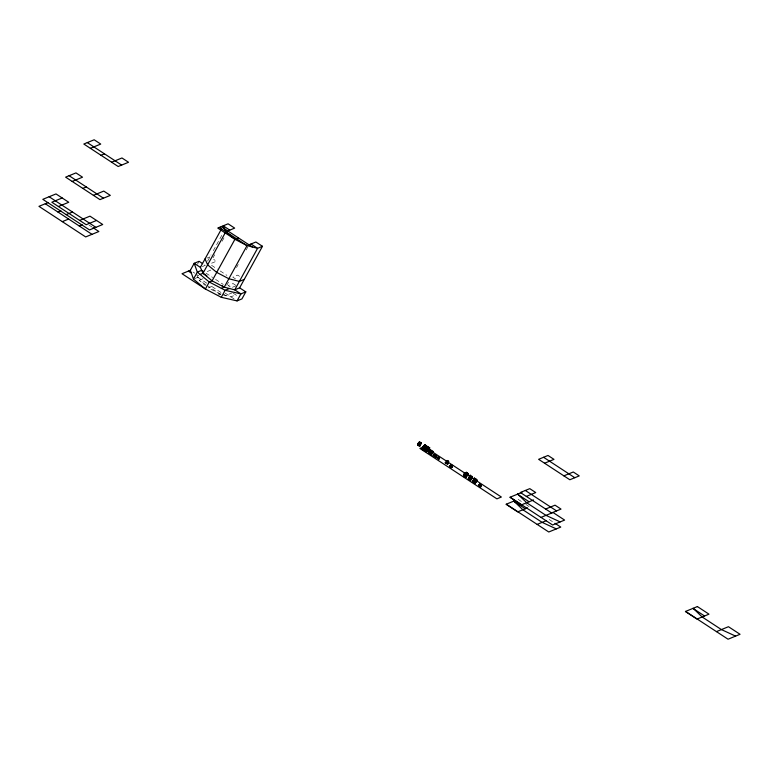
<?xml version="1.0" encoding="UTF-8"?>
<svg xmlns="http://www.w3.org/2000/svg" width="779" height="779" viewBox="0 0 779 779"><rect width="100%" height="100%" fill="white"/><g stroke="black" fill="none" stroke-linecap="round" stroke-linejoin="round"><path stroke-width="0.58" stroke-dasharray="3.9 2.92" d="M197.428 264.305L199.083 261.306M207.584 261.14L211.031 254.86M213.31 250.721L222.979 233.125M213.008 257.83L214.712 254.723M222.112 241.266L224.381 237.128M226.777 285.309L228.51 282.144M236.514 267.587L238.218 264.48M246.183 249.991L247.888 246.885M206.961 258.131L209.902 256.924M202.336 266.554L205.267 265.357L203.494 264.198M211.576 263.224L216.455 261.218L213.65 259.378M210.846 270.05L206.941 271.657L205.296 270.576M194.565 278.658L199.804 276.516L197.35 274.899M203.085 278.658L199.132 280.284L196.522 274.364M211.722 286.419L208.236 287.85L220.36 294.18L230.876 296.848L235.764 294.842M232.424 287.295L236.339 285.689M217.516 295.348L222.336 293.362L209.794 285.153M232.483 292.7L225.618 295.514L223.164 293.907M239.562 276.341L237.692 275.114L232.804 277.12L236.553 279.573M211.528 265.298L217.312 269.086M220.214 270.985L226.962 275.406M235.511 285.153L233.057 283.546L228.169 285.552L230.633 287.159M205.929 273.098L212.686 277.519M215.579 279.408L223.3 284.462M233.301 293.235L237.527 296.001M192.988 272.056L194.76 273.205M225.141 293.089L236.173 300.314M197.827 277.324L208.83 284.52M205.89 284.705L199.132 280.284L205.51 285.581M206.854 285.338L220.36 294.18M549.166 519.486L553.996 522.651M518.103 499.358L524.871 503.779M525.835 504.412L529.701 506.944M89.059 225.102L92 227.03"/><path stroke-width="1.17" d="M465.599 477.274L468.179 473.564L466.348 472.366L464.722 472.921L463.593 476.144L465.414 477.342L467.751 474.713L465.657 472.649C463.856 475.56 469.99 472.541 465.414 477.342L467.049 475.618L467.478 473.846L466.923 474.869C468.627 475.969 463.038 474.07 464.829 472.795L465.345 473.223L465.657 472.649L465.404 473.544M425.013 446.279L422.023 448.967L424.487 448.159L425.207 445.013L429.667 447.935L427.788 451.362L425.47 451.518L422.023 448.967L423.903 445.549L425.207 445.013L422.442 448.207L422.763 449.454L424.438 450.087M466.728 474.645L467.361 475.054L468.179 473.564L465.472 472.726L463.593 476.144L464.479 473.272M428.372 448.47L423.903 445.549L423.182 448.694L423.903 445.549L425.947 445.5L427.622 447.983L426.162 450.642L426.483 451.888L428.207 450.593L429.667 447.935L427.622 447.983L425.743 451.401L428.207 450.593L428.927 447.448L424.652 446.036L424.487 448.159L427.457 450.106L426.162 450.642L428.362 448.47L426.483 451.888M465.112 476.602L464.596 477.011L466.67 473.505M467.166 474.411L466.348 472.366L465.472 473.515M466.426 474.294L465.501 476.66L466.855 473.72M466.309 474.236L465.384 476.612L466.728 473.661M423.416 449.191L422.763 449.454L425.207 445.013L422.442 448.207L426.902 451.129L427.622 447.983L428.927 447.448L422.442 448.207L425.013 450.359L427.788 451.362L427.038 450.875M474.538 483.321L476.631 479.513L473.145 480.341L475.034 483.652L477.06 480.565L476.991 479.757L474.401 478.063L472.308 481.86L475.375 481.802L474.401 478.063M466.095 474.138L467.546 473.145L467.04 474.07L468.179 473.564L467.303 473.924L465.414 477.342L467.488 474.732L465.472 472.726L464.722 472.921M470.292 480.497L472.386 476.69L468.9 477.517L470.292 480.497L472.522 477.546L472.386 476.69L470.156 475.229L468.062 479.036L471.129 478.978L470.156 475.229M465.482 474.771L464.303 476.826L466.387 473.32M465.199 474.586L464.021 476.641L464.547 476.232M464.547 476.826L464.401 476.173M428.207 448.363L426.911 451.138L427.058 450.457M245.804 291.882L240.915 293.887L225.121 290.294L209.249 282.008L197.321 272.105L194.195 263.312L200.378 267.363L202.988 273.273L212.092 280.839L224.216 287.169L234.732 289.846L239.62 287.841L245.804 291.882L241.948 298.893L237.059 300.898L221.265 297.296L205.393 289.019L182.033 273.721L190.339 270.313L194.195 263.312L199.083 261.306L202.618 263.623M238.413 237.868L234.927 239.299L212.092 280.839L209.249 282.008L205.393 289.019L193.474 279.106L197.321 272.105L201.683 270.313L203.319 271.394M200.378 267.363L221.509 228.919M200.135 274.442L202.988 273.273L225.258 232.765M221.372 288.337L224.216 287.169L247.05 245.628L255.892 242.006L262.455 246.3L239.62 287.841M221.265 297.296L225.121 290.294L229.474 288.503M237.059 300.898L240.915 293.887L234.732 289.846L257.567 248.306L262.455 246.3M419.073 445.296L420.3 445.471C419.939 446.688 416.736 444.595 417.963 443.942L418.596 444.361L417.68 444.838L417.963 443.942M418.352 444.458L417.719 444.049L417.68 444.838L419.793 445.627M421.254 442.959C420.611 448.47 415.587 442.676 419.871 442.053L419.297 441.936L421.254 442.959L420.485 442.93L419.121 445.549M418.157 444.546L419.54 441.839M418.06 444.858L419.521 442.19M420.3 445.471L419.073 445.744L418.274 445.335L418.781 444.848M418.615 444.926L420.056 442.54M419.745 445.374L421.011 443.056L419.423 442.229L420.485 442.93M424.555 445.276L422.442 448.207L424.068 445.656M424.36 445.841L422.822 447.536M422.919 448.811L422.5 449.571L424.399 449.785L425.47 451.518L425.889 450.749L422.919 448.811L423.971 450.535L425.889 450.749M423.104 447.019L423.552 447.302L424.536 445.968M423.834 448.431L425.013 446.27L426.366 447.156M425.383 446.523L424.068 448.928L425.743 449.551M427.632 448.246L425.363 447.243L425.665 446.698M425.84 447.555L426.142 447.01M426.317 447.867L426.619 447.321M428.275 447.711L427.281 450.457M427.135 451.625L429.015 448.198M430.242 449.619L428.362 453.047L432.17 453.466L430.242 449.619L433.221 451.567L431.332 454.994L429.2 451.528L433.221 451.567M429.852 454.021L431.732 450.593M433.689 454.274L432.861 455.783L436.668 456.221L435.831 457.731L433.689 454.274L436.668 456.221M434.351 456.757L435.179 455.248M438.012 457.078L437.185 458.597L439.57 458.101L438.733 459.61L438.012 457.078L439.57 458.101M449.697 466.046L450.252 467.137L451.908 467.585L449.697 466.046L451.411 467.488M449.834 466.446L451.684 467.673L449.561 466.29L450.496 466.339M450.505 466.845L449.98 466.232L451.031 464.625L450.058 466.699M451.022 467.332L452.297 465.443M451.099 467.273L451.479 467.303M464.888 474.041L464.284 473.836L463.593 476.144L464.722 474.343L464.118 475.433M464.08 476.621L466.348 472.366L466.602 474.168M464.216 476.563L464.566 475.92L463.807 475.424M466.105 473.135L465.394 474.226M465.813 474.158L466.241 473.379M464.644 476.991L466.981 472.775L465.53 473.759M464.966 476.855L465.316 476.222M466.543 474.002L466.855 473.437M469.834 480.195L471.918 476.388M474.07 483.019L476.164 479.212M479.328 485.619C477.897 486.369 479.698 483.925 480.526 486.252L478.394 485.57L480.74 486.865L480.292 486.252M479.338 486.125L478.812 485.512L479.942 484.187M479.864 483.905L478.812 485.512M480.458 486.68L478.793 486.018L479.854 484.226M479.854 486.612L480.818 484.859M480.877 486.632L479.806 486.797L481.432 484.928L479.767 484.265M480.653 486.719L478.744 485.239M465.754 472.999L464.031 475.726L465.832 473.067M466.981 472.775L466.475 473.7M466.845 474.499L467.303 473.924L466.524 473.564M423.182 448.694L424.73 446.795L423.338 446.571L425.947 445.5M426.902 451.129L429.667 447.935L427.058 449.006L427.798 449.493L428.732 448.714M422.763 449.454L423.601 448.85M90.383 148.322L100.734 144.076L94.171 139.782L83.82 144.027L118.174 166.511L128.525 162.266L121.962 157.971L111.611 162.217M100.997 155.274L104.483 153.843M72.174 181.439L82.525 177.193L75.972 172.899L65.621 177.145L99.975 199.628L110.316 195.383L103.763 191.089L93.412 195.334M48.22 202.55L38.95 206.347L85.671 236.933L98.865 231.519L92.983 227.663M82.798 188.391L86.284 186.96M62.184 197.973L51.833 202.219L86.187 224.703L96.538 220.457M58.396 206.513L68.747 202.267L56 193.932L42.806 199.336L89.527 229.922L102.721 224.508L89.975 216.163L79.624 220.408M58.026 212.092L60.966 210.885M66.166 214.634L72.496 212.034M62.31 221.635L68.64 219.045M79.254 225.988L82.194 224.78M229.776 230.117L223.213 225.822L225.822 231.733L234.664 228.111L228.101 223.816L217.75 228.062L234.927 239.299L247.05 245.628L257.567 248.306L251.004 244.012M244.246 279.408L239.367 281.414L228.851 278.746L216.728 272.416L207.623 264.841L205.013 258.93M418.781 442.881L420.494 444.001M419.453 444.819L420.222 444.848L418.498 443.728L418.021 444.244M418.43 444.254L417.963 444.897L419.024 445.588M417.817 444.955L418.401 444.712M419.823 445.169L419.073 445.744L419.628 445.52M418.878 445.646L419.462 445.403M423.231 447.078L419.891 448.451L496.905 498.852L501.364 497.031L466.913 474.479M422.023 448.967L422.676 448.704M447.058 460.74L448.792 461.372L448.022 461.372M445.929 462.19L445.335 462.434L447.643 464.021M446.143 462.395L448.061 463.583L447.458 463.826M445.919 462.814L446.503 462.57M445.724 463.164L446.318 462.921L445.14 462.784L447.867 463.933L446.688 463.797M447.107 463.028L447.876 463.028L446.883 463.447M449.911 465.959L449.317 466.202L452.044 467.351M451.499 465.258L450.535 467.02M449.98 466.232L451.693 466.972M449.834 466.796L450.369 466.572M452.599 465.638L450.807 464.712L452.375 465.735L451.06 467.137M451.148 466.874L451.917 466.884L450.934 467.186M450.798 467.419L451.762 467.166L450.252 466.222M465.024 473.301L465.472 472.726L465.959 473.194M464.712 473.836L464.391 473.408M464.323 474.674L466.631 476.076L465.628 475.414M464.917 475.093L465.472 475.492L464.897 475.122M464.518 474.197L467.225 475.57M463.846 475.55L464.566 475.92M466.543 475.024L467.673 474.479L465.842 473.291M465.579 475.034L466.718 475.239M464.907 476.388L466.124 476.748L464.342 476.018M466.144 475.872L467.049 475.618M480.331 484.538L479.367 486.3M478.666 486.077L479.202 485.853M481.432 484.928L480.731 484.889M478.968 485.229L479.66 485.775M480.74 486.865L478.53 485.327L479.494 486.067M479.63 486.7L480.75 486.164L479.494 485.843M544.57 463.223L553.986 459.367L548.017 455.462L538.61 459.318L569.839 479.757L579.245 475.901L573.286 471.996L563.869 475.862M521.949 492.347L509.963 497.275L521.56 504.86L533.557 499.943M526.331 496.408L535.738 492.552L529.778 488.647L520.362 492.503L551.6 512.942L561.007 509.086L555.038 505.181L545.631 509.038M527.48 507.859L517.714 511.871L506.107 504.276L513.848 501.101L522.855 509.758L542.135 522.368L556.313 528.902M541.015 517.402L553.012 512.485L564.609 520.08L552.613 524.997L510.138 497.197M537.169 524.403L546.147 520.723M716.456 631.623L728.453 626.706L740.05 634.291L728.053 639.218L685.578 611.418M427.603 450.768L428.207 450.593M422.442 448.207L424.487 448.159M426.162 450.642L427.184 450.622M479.893 486.417L480.906 484.82M466.339 475.385L466.962 475.589M426.688 451.508L422.228 448.587M560.169 521.901L545.982 515.367L526.711 502.747L517.694 494.1M735.61 636.122L721.422 629.588L702.152 616.968L693.135 608.321M479.212 486.184L479.932 486.554M221.236 226.631L252.308 246.962M219.259 227.439L247.05 245.628M87.306 142.596L121.66 165.09M543.576 457.283L574.805 477.722M69.107 175.713L103.461 198.197M202.988 273.273L206.844 275.795M222.288 285.903L224.216 287.169M525.328 490.468L556.566 510.907M188.362 271.131L191.322 273.059M692.95 608.389L704.547 615.985M517.509 494.178L529.107 501.764M554.96 523.284L560.763 527.081L548.767 531.999L506.292 504.198M49.135 196.746L95.856 227.322M513.663 501.179L525.26 508.765M447.01 460.438L448.568 461.46M423.795 445.744L428.265 448.665M471.616 476.952L472.522 477.546M475.862 479.776L477.06 480.565M424.428 446.153L427.028 448.188L426.96 447.545M428.401 449.269L430.427 450.603M432.452 451.927L464.878 473.155M423.513 446.26L424.146 446.679M427.973 449.181L427.35 448.772L427.564 449.941M469.523 476.368L472.249 478.16M473.768 479.202L476.826 481.198M429.716 450.574L432.696 452.521M466.738 474.947L467.254 475.287M471.071 477.936L472.025 478.559M475.317 480.76L476.602 481.607M450.934 464.985L451.898 465.608M446.094 462.103L447.662 463.125M418.323 443.972L419.715 444.887M479.708 484.129L480.964 484.957M423.737 447.672L427.457 450.106M419.414 445.16L420.056 445.578L417.875 444.488M429.2 451.528L432.17 453.466M445.705 462.288L447.837 463.671M468.9 477.517L471.402 479.153M473.145 480.341L476.037 482.24M417.768 444.293L420.105 445.822M426.882 450.768L427.788 451.362M433.28 455.033L436.25 456.981M437.594 457.838L439.152 458.85M449.882 466.056L451.44 467.069M470.224 479.484L470.915 479.942M474.46 482.318L475.511 482.999M478.734 485.882L480 486.709M45.279 203.747L92 234.333M225.822 231.733L234.927 239.299M424.769 446.708L425.363 447.243M190.339 270.313L193.474 279.106M465.988 475.988L466.3 476.982M426.873 447.497L427.262 449.24M464.459 475.19L464.469 475.784M423.464 449.337L423.046 450.096L425.013 450.359L424.594 451.119L423.464 449.337M465.121 474.06L463.963 475.657L465.384 473.632L465.121 474.06M424.331 448.655L424.789 449.59L426.454 450.048L424.331 448.655M697.39 606.568L685.393 611.496L697.001 619.081L708.997 614.164L697.39 606.568"/></g></svg>
